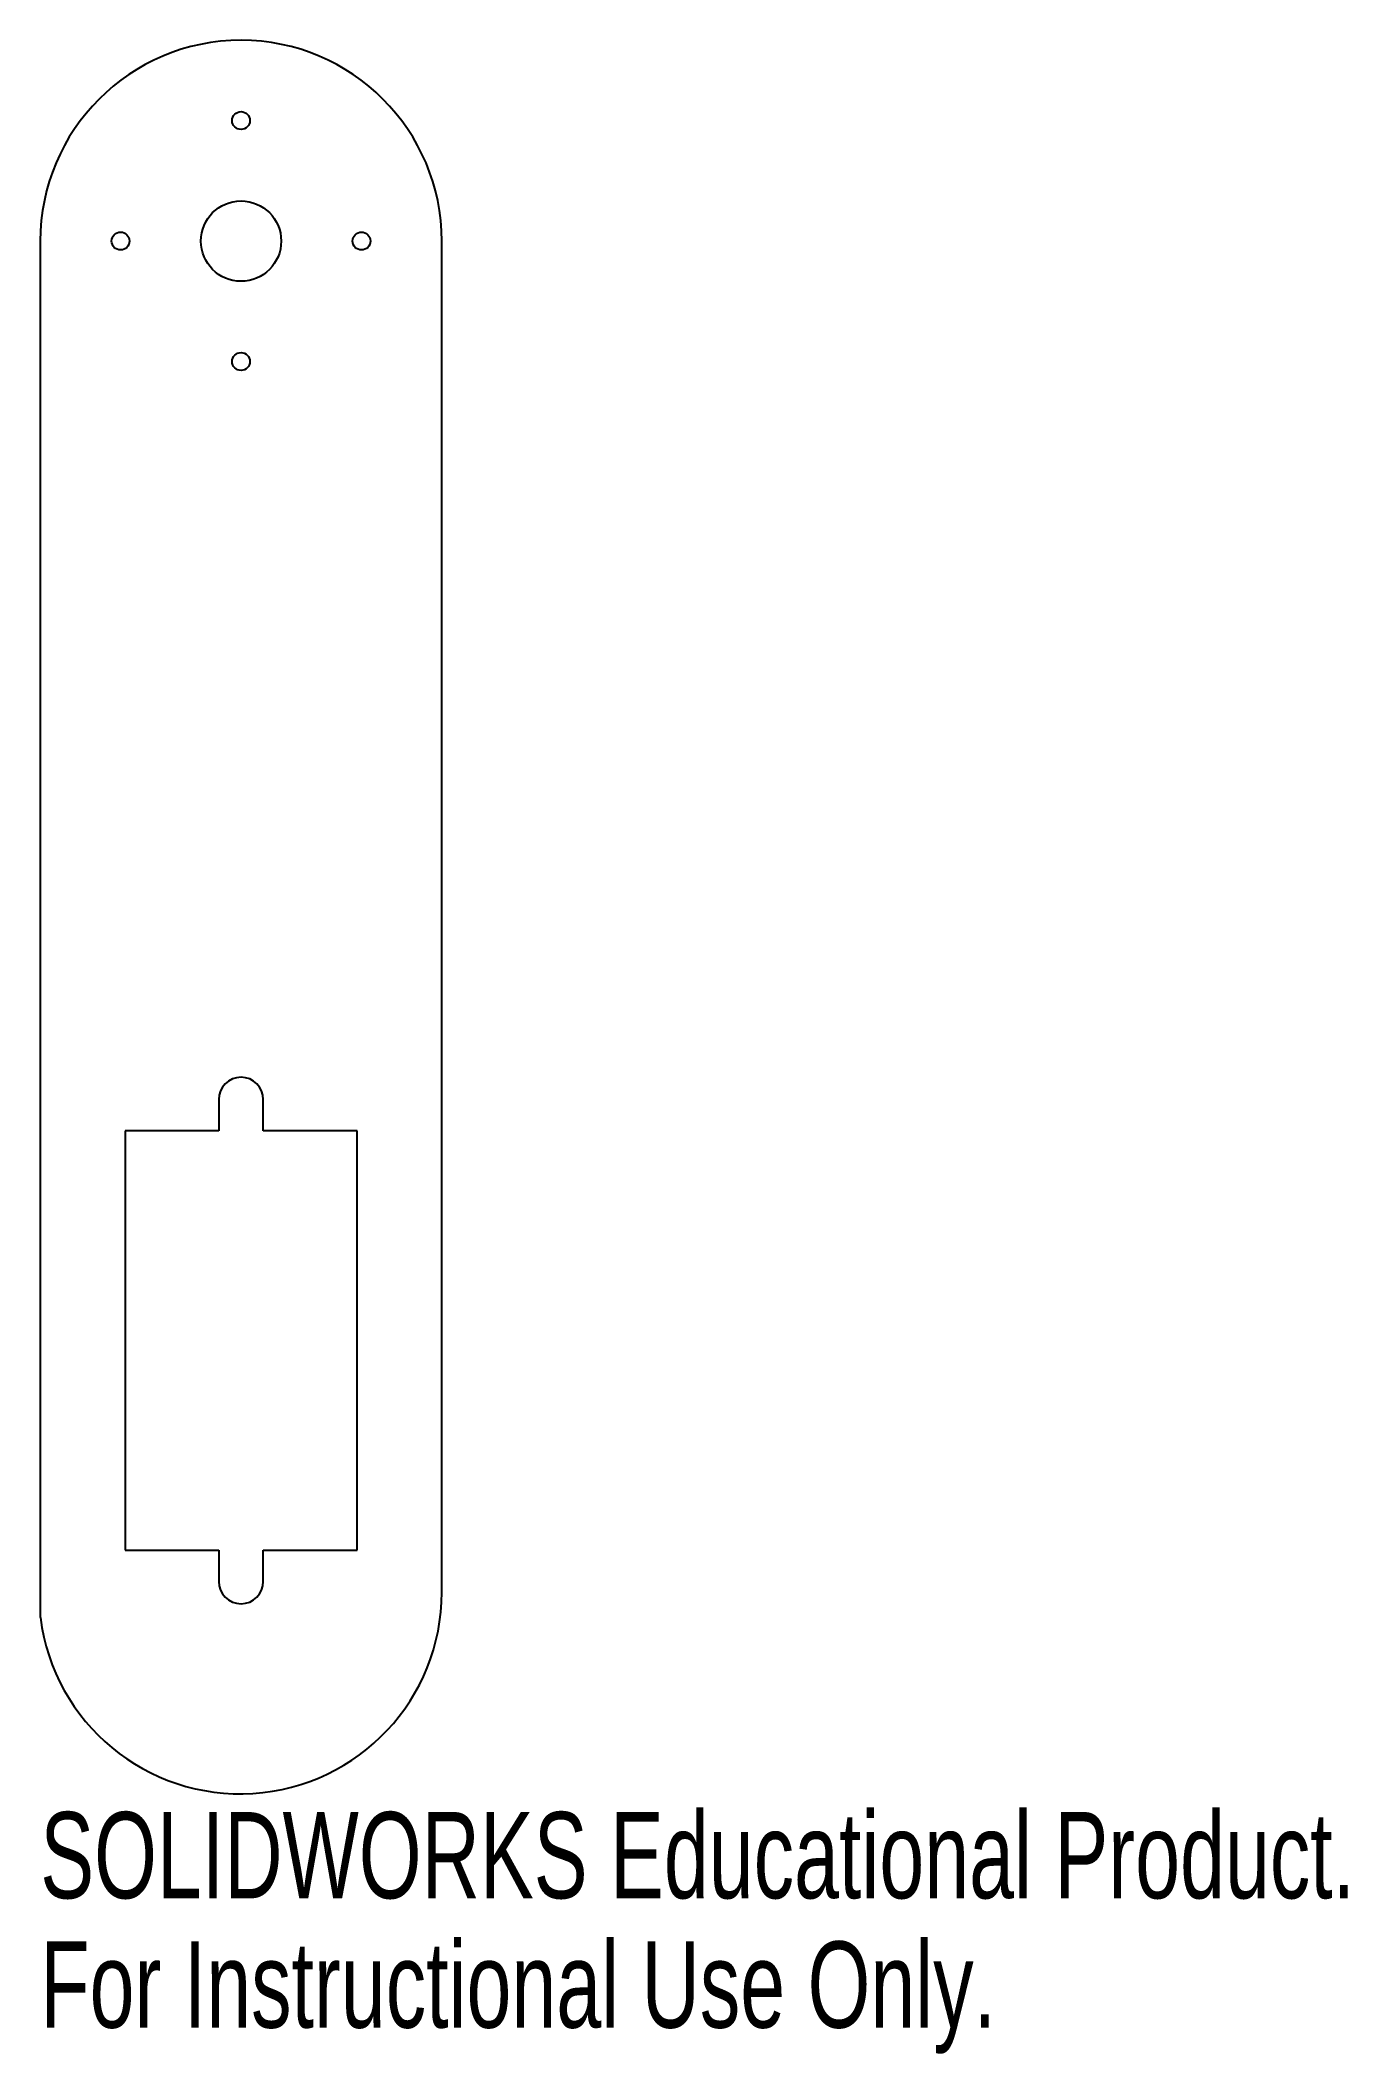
# Model space of a CAD drawing. Header units: millimetres. Extents: x 0 to 73, y -15 to 98.
import ezdxf

# ---------------------------------------------------------------- set-up
doc = ezdxf.new("R2010")
doc.units = ezdxf.units.MM
doc.styles.add('SLDTEXTSTYLE0', font='TXT', dxfattribs={"width": 0.7})

msp = doc.modelspace()

# ---------------------------------------------------------------- linework, layer by layer
at = {"color": 7, "linetype": 'Continuous', "lineweight": 25}
for p, q in [((0, 87), (0, 9.88)), ((22.5, 11.29), (22.5, 87)), ((10, 38.9), (10, 37.15)), ((12.5, 37.15), (12.5, 38.9)), ((4.75, 37.15), (4.75, 13.65)), ((10, 37.15), (4.75, 37.15)), ((17.75, 37.15), (12.5, 37.15)), ((17.75, 13.65), (17.75, 37.15)), ((4.75, 13.65), (10, 13.65)), ((10, 13.65), (10, 11.9)), ((12.5, 13.65), (17.75, 13.65)), ((12.5, 11.9), (12.5, 13.65))]:
    msp.add_line(p, q, dxfattribs=at)
for centre, radius in [((11.25, 93.75), 0.5), ((11.25, 87), 2.25), ((4.5, 87), 0.5), ((18, 87), 0.5), ((11.25, 80.25), 0.5)]:
    msp.add_circle(centre, radius, dxfattribs=at)
for centre, radius, start, end in [((11.25, 87), 11.25, 0, 180), ((11.25, 38.9), 1.25, 0, 180), ((11.21, 11.29), 11.29, 187.1988, 0), ((11.25, 11.9), 1.25, 180, 0)]:
    msp.add_arc(centre, radius, start, end, dxfattribs=at)

# ---------------------------------------------------------------- texts
at = {"color": 7, "linetype": 'Continuous', "char_height": 4.8336, "attachment_point": 1, "style": 'SLDTEXTSTYLE0'}
for s, insert in [('SOLIDWORKS Educational Product.', (0, -1.02)), ('For Instructional Use Only.', (0, -8.27))]:
    msp.add_mtext(s, dxfattribs=dict(at, insert=insert))

doc.saveas('drawing.dxf')
